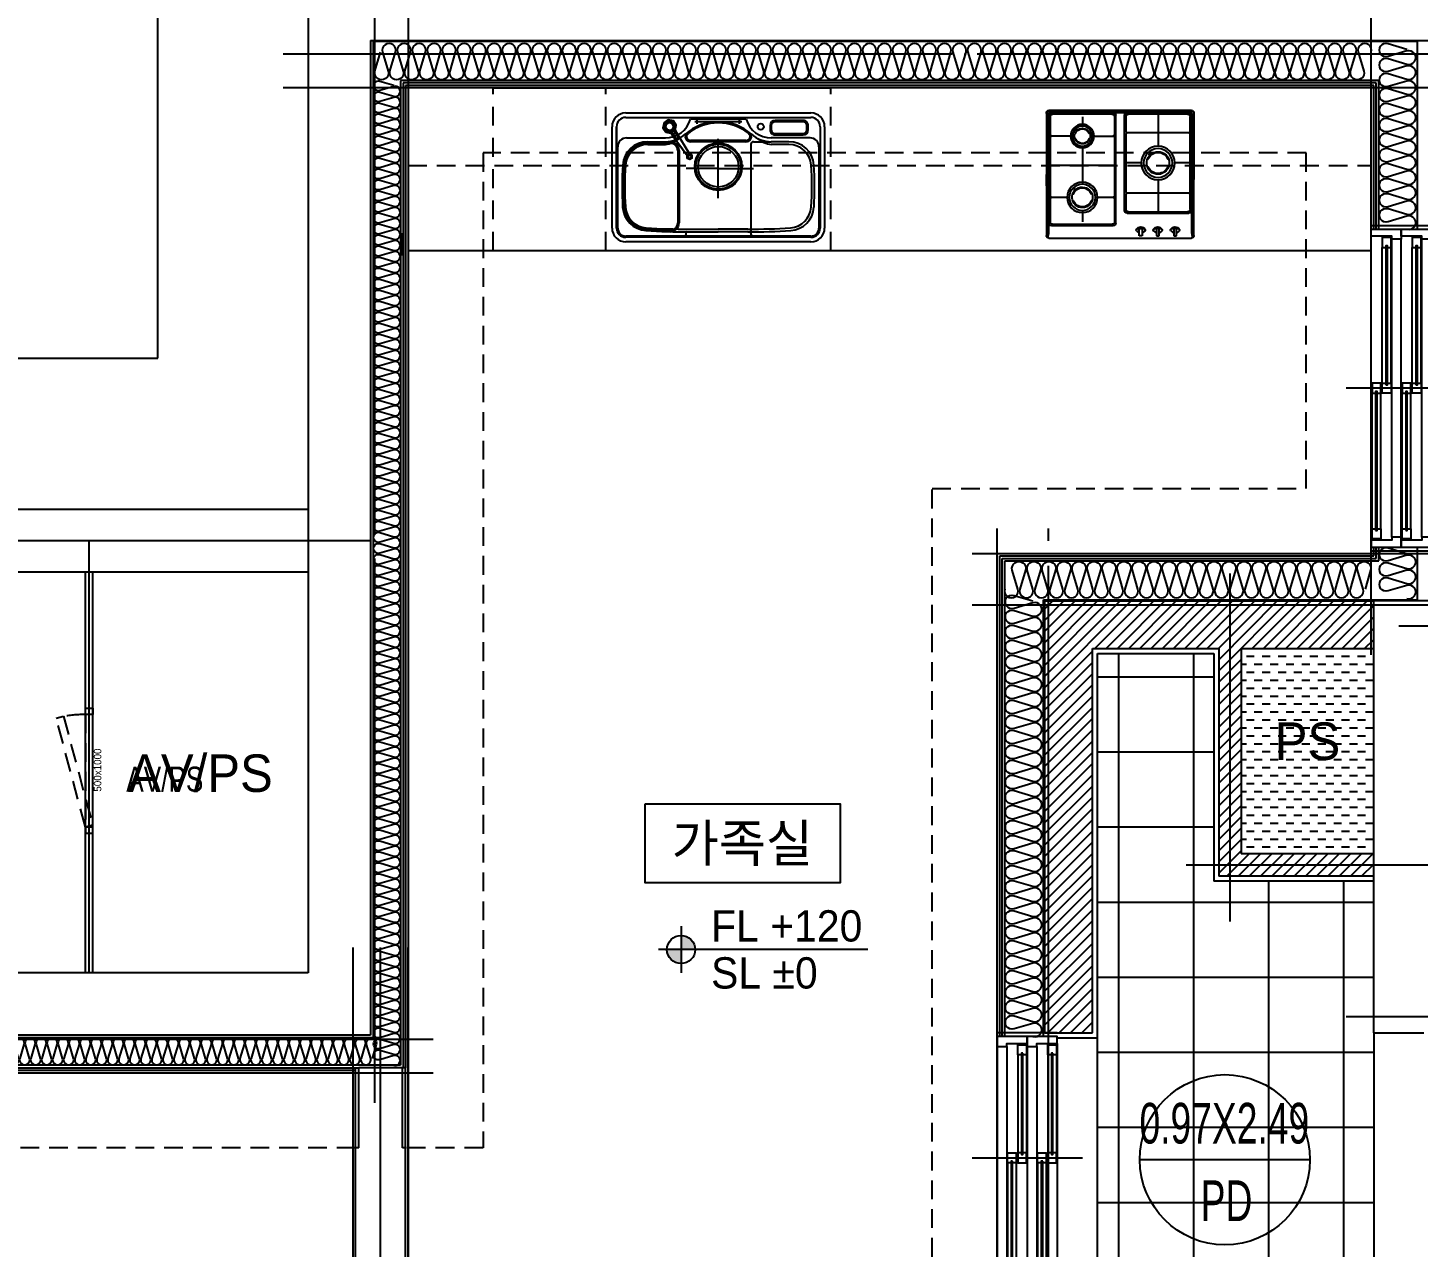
# Model space of a CAD drawing. Header units: millimetres. Extents: x -24416 to 92204, y -190080 to 23760.
# Drawn here: x 24617 to 30174, y -174780 to -169908 of the extents above; entities that cross this region are included whole.
import ezdxf
from ezdxf.enums import TextEntityAlignment as Align

# ---------------------------------------------------------------- set-up
doc = ezdxf.new("R2010")
doc.units = ezdxf.units.MM
doc.header["$LTSCALE"] = 50
for name, pattern in [('-HID', [2.5, 1.5, -1]), ('AUDIT_D_220706163347-0', [0]), ('CEN', [62, 60, -1, 0, -1]), ('HID', [2.3, 1.5, -0.8]), ('xr-101_102동-2F$0$HID', [2.3, 1.5, -0.8])]:
    doc.linetypes.add(name, pattern=pattern)
doc.layers.get('defpoints').update_dxf_attribs({"color": 139})
for name, color, linetype in [('A-SOL252', 252, 'Continuous'), ('A-STEEL', 4, 'Continuous'), ('A-레벨', 7, 'AUDIT_D_220706163347-0'), ('A-창호부호', 4, 'Continuous'), ('A_HAT', 8, 'Continuous'), ('AA-XXXX-TEXT#LEV', 3, 'Continuous'), ('CEN_CON', 1, 'CEN'), ('CEN_WALL', 12, 'CEN'), ('CONC', 2, 'Continuous'), ('dan1', 7, 'HID'), ('ELE3_CON', 7, 'Continuous'), ('ELE4', 4, 'Continuous'), ('F-FUR-설치', 6, 'Continuous'), ('FIN', 6, 'Continuous'), ('FUR', 4, 'Continuous'), ('FUR_가전', 8, 'HID'), ('INS', 8, 'Continuous'), ('INSUL', 8, 'Continuous'), ('ROM', 7, 'AUDIT_D_220706163347-0'), ('STAIR', 4, 'Continuous'), ('WAL', 3, 'Continuous'), ('WAL_DRY', 7, 'Continuous'), ('WIN', 4, 'Continuous'), ('xr-101_102동-2F$0$AA-DWXM-DOOR(PS점검구)', 4, 'xr-101_102동-2F$0$HID'), ('바닥타일', 8, 'Continuous'), ('실명', 3, 'AUDIT_D_220706163347-0'), ('실명박스', 7, 'AUDIT_D_220706163347-0')]:
    doc.layers.add(name, color=color, linetype=linetype)
for name, color, linetype, plot in [('Def-PrintX', 147, 'Continuous', False), ('Defpoint', 135, 'Continuous', False), ('MC', 135, 'Continuous', False), ('xr-101_102동-2F$0$DEFPOINT', 231, 'Continuous', False)]:
    doc.layers.add(name, color=color, linetype=linetype, plot=plot)
doc.styles.add('HAUD01', font='Dotum.ttf')
doc.styles.add('HAUD02', font='Dotum.ttf', dxfattribs={"width": 0.8})
doc.styles.add('xr-101_102동-2F$0$HAUD01', font='Dotum.ttf')

# ---------------------------------------------------------------- blocks, each defined once
blk = doc.blocks.new('A$C38A1636F')
at = {"layer": 'xr-101_102동-2F$0$AA-DWXM-DOOR(PS점검구)'}
for p, q in [((225, 0), (-225, 0)), ((-225, -30), (225, -30))]:
    blk.add_line(p, q, dxfattribs=at)
for points in [[(-250, 0), (-225, 0), (-225, -30), (-250, -30)], [(250, 0), (225, 0), (225, -30), (250, -30)], [(-209.7, -146.5), (-217.4, -117.5), (217.2, -1), (225, -30)]]:
    blk.add_lwpolyline(points, close=True, dxfattribs=at)
blk.add_arc((385.2, -21.3), 610.2, 180.8182, 189.0705, dxfattribs=at)
at = {"layer": 'xr-101_102동-2F$0$DEFPOINT', "style": 'xr-101_102동-2F$0$HAUD01'}
blk.add_text('500x1000', height=30, rotation=180, dxfattribs=at).set_placement((-2.5, 18.6), align=Align.MIDDLE_CENTER)
blk = doc.blocks.new('CO-101-23F', base_point=(132164.9, -37223.7))
at = {"layer": 'A-STEEL'}
for p, q in [((143774.9, -37223.7), (143774.9, -35623.7)), ((143804.9, -37223.7), (143804.9, -35623.7))]:
    blk.add_line(p, q, dxfattribs=at)
at = {"layer": 'CEN_CON'}
for p, q in [((144914.9, -35498.7), (138124.9, -35498.7)), ((143789.9, -37223.7), (143789.9, -35498.7))]:
    blk.add_line(p, q, dxfattribs=at)
at = {"layer": 'CONC', "color": 2}
for p, q in [((144664.9, -35373.7), (140844.9, -35373.7)), ((144664.9, -35623.7), (140844.9, -35623.7))]:
    blk.add_line(p, q, dxfattribs=at)
at = {"layer": 'STAIR'}
for p, q in [((144064.9, -34768.7), (144064.9, -33378.7)), ((142844.9, -34768.7), (144064.9, -34768.7))]:
    blk.add_line(p, q, dxfattribs=at)
at = {"layer": 'AA-XXXX-TEXT#LEV', "rotation": 270}
blk.add_blockref('A$C38A1636F', (143804.9, -36416.8), dxfattribs=at)
at = {"layer": 'Def-PrintX', "style": 'HAUD02', "width": 0.8}
blk.add_text('AV/PS', height=100, rotation=0, dxfattribs=at).set_placement((143938.2, -36500.5))
blk = doc.blocks.new('A$C4D377245')
at = {"layer": 'A-창호부호'}
blk.add_line((675.4, 345), (14.6, 345), dxfattribs=at)
blk.add_circle((345, 345), 330.4, dxfattribs=at)
blk = doc.blocks.new('insul1')
blk.add_lwpolyline([(0, 0.25, 1.344031), (0.35, 0.25), (0.2, 0.75, -1.344031), (0.55, 0.75), (0.4, 0.25)], format="xyb")
blk = doc.blocks.new('WIN_이중창_1000')
at = {"layer": 'Defpoint'}
for p, q in [((-15, 240), (-15, 0)), ((985, 240), (985, 0))]:
    blk.add_line(p, q, dxfattribs=at)
at = {"layer": 'WIN'}
blk.add_line((485, -100), (485, 340), dxfattribs=at)
at = {"layer": 'WIN', "color": 8}
for p, q in [((942, 240), (28, 240)), ((897, 237), (505, 237)), ((465, 196), (73, 196)), ((897, 202), (505, 202)), ((930, 158), (40, 158)), ((930, 120), (40, 120)), ((465, 161), (73, 161)), ((897, 117), (505, 117)), ((465, 76), (73, 76)), ((897, 82), (505, 82)), ((930, 38), (40, 38)), ((930, 0), (40, 0)), ((465, 41), (73, 41))]:
    blk.add_line(p, q, dxfattribs=at)
at = {"layer": 'WIN'}
for points in [[(40, 158), (28, 158), (28, 240), (0, 240), (0, 120), (40, 120), (40, 158)], [(505, 216.5), (505, 202), (465, 202), (465, 237), (505, 237), (505, 222.5)], [(904, 222.5), (904, 216.5), (498, 216.5), (498, 222.5), (904, 222.5)], [(897, 216.5), (897, 202), (937, 202), (937, 237), (897, 237), (897, 222.5)], [(930, 158), (942, 158), (942, 240), (970, 240), (970, 120), (930, 120), (930, 158)], [(73, 175.5), (73, 161), (33, 161), (33, 196), (73, 196), (73, 181.5)], [(472, 181.5), (472, 175.5), (66, 175.5), (66, 181.5), (472, 181.5)], [(465, 175.5), (465, 161), (505, 161), (505, 196), (465, 196), (465, 181.5)], [(40, 38), (28, 38), (28, 120), (0, 120), (0, 0), (40, 0), (40, 38)], [(505, 96.5), (505, 82), (465, 82), (465, 117), (505, 117), (505, 102.5)], [(897, 96.5), (897, 82), (937, 82), (937, 117), (897, 117), (897, 102.5)], [(930, 38), (942, 38), (942, 120), (970, 120), (970, 0), (930, 0), (930, 38)], [(73, 55.5), (73, 41), (33, 41), (33, 76), (73, 76), (73, 61.5)], [(472, 61.5), (472, 55.5), (66, 55.5), (66, 61.5), (472, 61.5)], [(465, 55.5), (465, 41), (505, 41), (505, 76), (465, 76), (465, 61.5)], [(904, 102.5), (904, 96.5), (498, 96.5), (498, 102.5), (904, 102.5)]]:
    blk.add_lwpolyline(points, dxfattribs=at)
blk = doc.blocks.new('A$Cd15f0f88')
at = {"layer": 'Defpoint'}
for p, q in [((100, 1300), (340, 1300)), ((100, 0), (340, 0))]:
    blk.add_line(p, q, dxfattribs=at)
at = {"layer": 'WIN', "color": 8}
for p, q in [((100, 43), (100, 1257)), ((182, 55), (182, 1245)), ((220, 55), (220, 1245)), ((302, 55), (302, 1245)), ((340, 55), (340, 1245)), ((144, 670), (144, 1212)), ((179, 670), (179, 1212)), ((264, 670), (264, 1212)), ((299, 670), (299, 1212)), ((103, 88), (103, 630)), ((138, 88), (138, 630)), ((223, 88), (223, 630)), ((258, 88), (258, 630))]:
    blk.add_line(p, q, dxfattribs=at)
at = {"layer": 'WIN'}
blk.add_line((440, 650), (0, 650), dxfattribs=at)
for points in [[(182, 1245), (182, 1257), (100, 1257), (100, 1285), (220, 1285), (220, 1245), (182, 1245)], [(302, 1245), (302, 1257), (220, 1257), (220, 1285), (340, 1285), (340, 1245), (302, 1245)], [(164.5, 1212), (179, 1212), (179, 1252), (144, 1252), (144, 1212), (158.5, 1212)], [(284.5, 1212), (299, 1212), (299, 1252), (264, 1252), (264, 1212), (278.5, 1212)], [(158.5, 663), (164.5, 663), (164.5, 1219), (158.5, 1219), (158.5, 663)], [(278.5, 663), (284.5, 663), (284.5, 1219), (278.5, 1219), (278.5, 663)], [(123.5, 630), (138, 630), (138, 670), (103, 670), (103, 630), (117.5, 630)], [(164.5, 670), (179, 670), (179, 630), (144, 630), (144, 670), (158.5, 670)], [(243.5, 630), (258, 630), (258, 670), (223, 670), (223, 630), (237.5, 630)], [(284.5, 670), (299, 670), (299, 630), (264, 630), (264, 670), (278.5, 670)], [(117.5, 81), (123.5, 81), (123.5, 637), (117.5, 637), (117.5, 81)], [(237.5, 81), (243.5, 81), (243.5, 637), (237.5, 637), (237.5, 81)], [(123.5, 88), (138, 88), (138, 48), (103, 48), (103, 88), (117.5, 88)], [(243.5, 88), (258, 88), (258, 48), (223, 48), (223, 88), (237.5, 88)], [(182, 55), (182, 43), (100, 43), (100, 15), (220, 15), (220, 55), (182, 55)], [(302, 55), (302, 43), (220, 43), (220, 15), (340, 15), (340, 55), (302, 55)]]:
    blk.add_lwpolyline(points, dxfattribs=at)
blk = doc.blocks.new('DongSinsul_1')
at = {"layer": 'INSUL'}
blk.add_lwpolyline([(0, 0.25, 1.34403), (0.35, 0.25), (0.2, 0.75, -1.34403), (0.55, 0.75), (0.4, 0.25)], format="xyb", dxfattribs=at)
blk = doc.blocks.new('K-sink')
at = {"layer": 'FUR'}
for p, q in [((-370, -105), (370, -105)), ((-425, -565), (-425, -160)), ((-407, -160), (-407, -565)), ((-407, -565), (-407, -160)), ((-370, -123), (370, -123)), ((-208.1, -150.2), (-210.6, -162.4)), ((-208.1, -150.2), (-210.6, -162.4)), ((-210.6, -162.4), (-203.8, -172.8)), ((-210.6, -162.4), (-203.8, -172.8)), ((-197.8, -143.4), (-208.1, -150.2)), ((-197.8, -143.4), (-208.1, -150.2)), ((-185.6, -145.9), (-197.8, -143.4)), ((-185.6, -145.9), (-197.8, -143.4)), ((-178.7, -156.2), (-185.6, -145.9)), ((-178.7, -156.2), (-185.6, -145.9)), ((-181.2, -168.4), (-178.7, -156.2)), ((-181.2, -168.4), (-178.7, -156.2)), ((-108.2, -128), (108.2, -128)), ((206.6, -155.1), (206.6, -172.4)), ((339.1, -135.1), (226.6, -135.1)), ((359.1, -172.4), (359.1, -155.1)), ((407, -160), (407, -565)), ((425, -160), (425, -565)), ((-367, -205), (-211.7, -205)), ((-282.3, -220), (-192, -220)), ((-282.3, -220), (-211.7, -220)), ((-203.8, -172.8), (-191.6, -175.3)), ((-203.8, -172.8), (-191.6, -175.3)), ((-191.6, -175.3), (-181.2, -168.4)), ((-191.6, -175.3), (-181.2, -168.4)), ((140, -220), (211.7, -220)), ((367, -205), (211.7, -205)), ((282.3, -220), (211.7, -220)), ((226.6, -192.4), (339.1, -192.4)), ((-402, -565), (-402, -240)), ((-157, -255), (-157, -544.5)), ((130, -230), (130, -602)), ((402, -240), (402, -565)), ((135.3, -597), (-370, -597)), ((370, -602), (-370, -602)), ((-129.7, -584.6), (-130.3, -592.4)), ((-118, -580), (0, -580)), ((118, -580), (0, -580)), ((129.7, -584.6), (130.3, -592.4)), ((370, -597), (135.3, -597)), ((370, -620), (-370, -620))]:
    blk.add_line(p, q, dxfattribs=at)
at = {"layer": 'FUR', "ltscale": 0.6}
for p, q in [((-217.1, -144.2), (-221.2, -164.5)), ((-221.2, -164.5), (-209.8, -181.7)), ((-199.9, -132.8), (-217.1, -144.2)), ((-179.6, -136.9), (-199.9, -132.8)), ((-168.1, -154.1), (-179.6, -136.9)), ((-172.2, -174.4), (-168.1, -154.1)), ((-209.8, -181.7), (-189.5, -185.9)), ((-191.6, -175.3), (-169.5, -208.6)), ((-189.5, -185.9), (-172.2, -174.4))]:
    blk.add_line(p, q, dxfattribs=at)
at = {"layer": 'FUR', "color": 199}
for p, q in [((-76.6, -140), (-93.4, -140)), ((87.5, -140), (-87.5, -140)), ((-85, -148.4), (-85, -131.6)), ((93.4, -140), (76.6, -140)), ((85, -148.4), (85, -131.6)), ((0, -445), (0, -208.5)), ((-282.3, -231), (-211.7, -231)), ((0, -326.8), (-129.1, -326.8)), ((0, -326.8), (140.9, -326.8))]:
    blk.add_line(p, q, dxfattribs=at)
at = {"layer": 'FUR', "color": 199, "ltscale": 0.5}
for p, q in [((211.6, -155.1), (211.6, -172.4)), ((339.1, -140.1), (226.6, -140.1)), ((354.1, -172.4), (354.1, -155.1)), ((-122.6, -189.3), (-120.6, -186.7)), ((110.6, -215), (-110.6, -215)), ((122.6, -189.3), (120.3, -186.5)), ((226.6, -187.4), (339.1, -187.4)), ((-282.3, -226), (-192, -226)), ((-162, -256), (-162, -543.5)), ((282.3, -231), (211.7, -231)), ((-118, -569), (0, -569)), ((118, -569), (0, -569))]:
    blk.add_line(p, q, dxfattribs=at)
at = {"layer": 'FUR', "ltscale": 0.5}
blk.add_line((110.6, -220), (-110.6, -220), dxfattribs=at)
at = {"layer": 'FUR', "color": 199}
for centre, radius in [((-195.2, -158.9), 21.9), ((-85, -140), 2.5), ((85, -140), 2.5), ((0, -320), 90), ((0, -320), 81)]:
    blk.add_circle(centre, radius, dxfattribs=at)
at = {"layer": 'FUR'}
for centre, radius in [((169.6, -160), 12.2), ((0, -320), 94.5)]:
    blk.add_circle(centre, radius, dxfattribs=at)
for centre, radius, start, end in [((-370, -160), 55, 90, 180), ((370, -160), 55, 0, 90), ((-370, -160), 37, 90, 180), ((-211.7, -100), 105, 270, 343.3193), ((0, -340), 200, 90, 131.4096), ((-108.2, -131), 3, 90, 163.3193), ((0, -340), 200, 48.5904, 90), ((108.2, -131), 3, 16.6807, 90), ((211.7, -100), 105, 196.6807, 270), ((226.6, -155.1), 20, 90, 180), ((339.1, -155.1), 20, 360, 90), ((370, -160), 37, 0, 90), ((-367, -240), 35, 90, 180), ((-282.3, -320), 100, 90, 176.1774), ((-211.7, -100), 120, 270, 311.4096), ((-192, -255), 35, 0, 90), ((140, -230), 10, 90.025, 180), ((211.7, -100), 120, 228.5904, 270), ((226.6, -172.4), 20, 180, 270), ((282.3, -320), 100, 3.8226, 90), ((339.1, -172.4), 20, 270, 0), ((367, -240), 35, 0, 90), ((914.2, -400), 1299.2, 176.1751, 183.5988), ((-915, -400), 1300, 356.4036, 3.8226), ((-282.6, -475.3), 100, 183.5964, 266.1102), ((282.6, -475.3), 100, 273.8898, 356.4036), ((-192, -544.5), 35, 268.6272, 0), ((-370, -565), 55, 180, 270), ((-370, -565), 37, 180, 270), ((-370, -565), 32, 180, 270), ((-140.2, 1619.9), 2200, 266.1102, 270.5776), ((-135.3, -592), 5, 270, 355), ((-124.7, -585.1), 5, 90.4028, 175), ((140.2, 1619.9), 2200, 269.4224, 273.8898), ((140.2, 1619.9), 2200, 269.4224, 269.5972), ((124.7, -585.1), 5, 5, 89.5972), ((138.7, -588.4), 8.66, 181.0559, 263.1777), ((135.3, -592), 5, 185, 270), ((370, -565), 32, 270, 0), ((370, -565), 37, 270, 0), ((370, -565), 55, 270, 0)]:
    blk.add_arc(centre, radius, start, end, dxfattribs=at)
at = {"layer": 'FUR', "color": 199, "ltscale": 0.5}
for centre, radius, start, end in [((0, -340), 195, 90, 128.1858), ((0, -340), 195, 51.926, 90), ((226.6, -155.1), 15, 90, 180), ((339.1, -155.1), 15, 0, 90), ((-112.1, -200.1), 15, 134.2485, 274.3944), ((112.1, -200.1), 15, 265.6056, 45.7515), ((222.9, -131.6), 100, 228.7744, 263.5192), ((226.6, -172.4), 15, 180, 270), ((339.1, -172.4), 15, 270, 0), ((-282.3, -320), 94, 90, 176.1774), ((-192, -256), 30, 0, 90), ((282.3, -320), 89, 3.8226, 90), ((915, -400), 1294, 176.1774, 183.5964), ((-915, -400), 1289, 356.4036, 3.8226), ((-282.6, -475.3), 94, 183.5964, 266.1102), ((282.6, -475.3), 89, 273.8898, 356.4036), ((-192, -543.5), 30, 268.6266, 0), ((-140.2, 1619.9), 2194, 266.1102, 268.6266), ((140.2, 1619.9), 2189, 269.4224, 273.8898)]:
    blk.add_arc(centre, radius, start, end, dxfattribs=at)
at = {"layer": 'FUR', "color": 199}
for centre, radius, start, end in [((-222.9, -131.6), 100, 276.4808, 311.2256), ((-282.3, -320), 89, 90, 176.1774), ((914.2, -400), 1288.2, 176.1751, 183.5988), ((-282.6, -475.3), 89, 183.5964, 266.1102), ((-140.2, 1619.9), 2189, 266.1102, 270.5776)]:
    blk.add_arc(centre, radius, start, end, dxfattribs=at)
at = {"layer": 'FUR', "ltscale": 0.5}
for centre, start, end in [((-112.1, -200.1), 134.2485, 274.3944), ((112.1, -200.1), 265.6056, 45.7515)]:
    blk.add_arc(centre, 20, start, end, dxfattribs=at)
at = {"layer": 'FUR', "ltscale": 0.6}
for points in [[(-221.2, -164.5), (-210.6, -162.4), (-208.1, -150.2), (-217.1, -144.2)], [(-209.8, -181.7), (-203.8, -172.8), (-210.6, -162.4), (-221.2, -164.5)], [(-217.1, -144.2), (-199.9, -132.8), (-197.8, -143.4), (-208.1, -150.2)], [(-199.9, -132.8), (-197.8, -143.4), (-185.6, -145.9), (-179.6, -136.9)], [(-179.6, -136.9), (-185.6, -145.9), (-178.7, -156.2), (-168.1, -154.1)], [(-172.2, -174.4), (-168.1, -154.1), (-178.7, -156.2), (-181.2, -168.4)], [(-209.8, -181.7), (-189.5, -185.9), (-191.6, -175.3), (-203.8, -172.8)], [(-184, -194.2), (-189.5, -185.9), (-191.6, -175.3), (-184, -194.2)], [(-191.6, -175.3), (-169.5, -208.6), (-191.6, -175.3)], [(-124.5, -274.7), (-124.5, -274.7), (-184, -194.2)], [(-172.2, -174.4), (-166.7, -182.8), (-166.7, -182.8), (-181.2, -168.4)], [(-159.1, -201.7), (-181.2, -168.4), (-181.2, -168.4), (-159.1, -201.7)], [(-115.8, -269), (-115.3, -268.8), (-124.9, -275.1), (-124.5, -274.7)], [(-115.1, -273.3), (-115.8, -269), (-124.5, -274.7), (-120.8, -277.1)], [(-105.1, -273.9), (-108.9, -276.4), (-108.5, -283.3), (-104.4, -285.4)], [(-124.2, -286.5), (-120.4, -284), (-114.2, -287.1), (-113.9, -291.7)], [(-104.4, -285.4), (-113.9, -291.7), (-114.2, -287.1), (-108.5, -283.3)]]:
    blk.add_3dface(points, dxfattribs=at)
at = {"layer": 'FUR', "ltscale": 0.6, "invisible_edges": 8}
for points in [[(-191.6, -175.3), (-203.8, -172.8), (-210.6, -162.4), (-208.1, -150.2)], [(-197.8, -143.4), (-185.6, -145.9), (-178.7, -156.2), (-181.2, -168.4)], [(-124.9, -275.1), (-124.5, -274.7), (-124.5, -274.7), (-120.8, -277.1)], [(-120.8, -277.1), (-120.4, -284), (-124.2, -286.5), (-124.9, -275.1)], [(-120.4, -284), (-120.8, -277.1), (-115.1, -273.3), (-108.9, -276.4)], [(-108.9, -276.4), (-108.5, -283.3), (-114.2, -287.1), (-120.4, -284)], [(-108.9, -276.4), (-105.1, -273.9), (-115.3, -268.8), (-115.8, -269)], [(-115.8, -269), (-115.8, -269), (-115.1, -273.3), (-108.9, -276.4)]]:
    blk.add_3dface(points, dxfattribs=at)
at = {"layer": 'FUR', "invisible_edges": 10}
blk.add_3dface([(-208.1, -150.2), (-197.8, -143.4), (-181.2, -168.4), (-191.6, -175.3)], dxfattribs=at)
at = {"layer": 'FUR'}
for points in [[(-189.5, -185.9), (-191.6, -175.3), (-181.2, -168.4), (-172.2, -174.4)], [(-166.7, -182.8), (-181.2, -168.4), (-191.6, -175.3), (-184, -194.2)], [(-181.2, -168.4), (-191.6, -175.3), (-169.5, -208.6), (-159.1, -201.7)], [(-169.5, -208.6), (-159.1, -201.7), (-181.2, -168.4), (-191.6, -175.3)], [(-172.2, -174.4), (-166.7, -182.8), (-184, -194.2), (-189.5, -185.9)], [(-184, -194.2), (-166.7, -182.8), (-115.8, -269), (-124.5, -274.7)], [(-115.8, -269), (-166.7, -182.8), (-184, -194.2), (-124.5, -274.7)], [(-115.8, -269), (-115.8, -269), (-166.7, -182.8)]]:
    blk.add_3dface(points, dxfattribs=at)
blk = doc.blocks.new('싱크')
at = {"layer": 'defpoints'}
for p, q in [((-18.3, 0), (-18.3, 1350)), ((631.7, 0), (631.7, 1350))]:
    blk.add_line(p, q, dxfattribs=at)
at = {"layer": 'defpoints', "linetype": '-HID'}
for p, q in [((631.7, 1350), (-18.3, 1350)), ((631.7, 450), (-18.3, 450)), ((631.7, 0), (-18.3, 0))]:
    blk.add_line(p, q, dxfattribs=at)
at = {"layer": 'FUR_가전', "rotation": 90}
blk.add_blockref('K-sink', (-23.3, 900), dxfattribs=at)
blk = doc.blocks.new('쿡탑')
at = {"layer": 'FUR'}
for p, q in [((460711, 189095.4), (460711, 189585.4)), ((460712, 189582.4), (460712, 189318.9)), ((460719, 189103.9), (460719, 189577.4)), ((460721, 189595.4), (461291, 189595.4)), ((460721, 189195.4), (460721, 189575.4)), ((460722, 189592.4), (461290, 189592.4)), ((460729, 189587.4), (461283, 189587.4)), ((460731, 189585.4), (461281, 189585.4)), ((460736, 189580.4), (460973.5, 189580.4)), ((460854.8, 189580.4), (460854.8, 189452.6)), ((460988.5, 189195.4), (460988.5, 189575.4)), ((461023.5, 189145.4), (461023.5, 189575.4)), ((461038.5, 189580.4), (461276, 189580.4)), ((461291, 189575.4), (461291, 189145.4)), ((461293, 189577.4), (461293, 189103.9)), ((461300, 189582.4), (461300, 189338.9)), ((461301, 189585.4), (461301, 189095.4)), ((460726, 189267.1), (460726, 189570.4)), ((460983.5, 189570.4), (460983.5, 189508.6)), ((461028.5, 189570.4), (461028.5, 189495.4)), ((461157.3, 189570.4), (461157.3, 189532.9)), ((461286, 189570.4), (461286, 189150.4)), ((460728, 189508.6), (460726, 189508.6)), ((460728, 189503.6), (460726, 189503.6)), ((460730.3, 189506.1), (460979.2, 189506.1)), ((460981.6, 189508.6), (460983.5, 189508.6)), ((460981.6, 189503.6), (460983.5, 189503.6)), ((460983.5, 189503.6), (460983.5, 189267.1)), ((461030.5, 189495.4), (461028.5, 189495.4)), ((461028.5, 189490.4), (461028.5, 189250.4)), ((461030.5, 189490.4), (461028.5, 189490.4)), ((461117.2, 189492.9), (461032.9, 189492.9)), ((461197.3, 189492.9), (461281.7, 189492.9)), ((461284.1, 189495.4), (461286, 189495.4)), ((461284.1, 189490.4), (461286, 189490.4)), ((461157.3, 189452.8), (461157.3, 189300.1)), ((460726, 189385.4), (460787.6, 189385.4)), ((460922, 189385.4), (460983.5, 189385.4)), ((461286, 189376.5), (461028.5, 189376.5)), ((460714, 189156.9), (460712, 189318.9)), ((460854.8, 189318.1), (460854.8, 189190.4)), ((461298, 189156.9), (461300, 189338.9)), ((460728, 189267.1), (460726, 189267.1)), ((460726, 189200.4), (460726, 189262.1)), ((460728, 189262.1), (460726, 189262.1)), ((460730.3, 189264.6), (460979.2, 189264.6)), ((460981.6, 189267.1), (460983.5, 189267.1)), ((460981.6, 189262.1), (460983.5, 189262.1)), ((460983.5, 189262.1), (460983.5, 189200.4)), ((461030.5, 189250.4), (461028.5, 189250.4)), ((461028.5, 189245.4), (461028.5, 189150.4)), ((461030.5, 189245.4), (461028.5, 189245.4)), ((461032.8, 189247.9), (461105, 189247.9)), ((461209.6, 189247.9), (461281.7, 189247.9)), ((461284.1, 189250.4), (461286, 189250.4)), ((461284.1, 189245.4), (461286, 189245.4)), ((460978.5, 189185.4), (460731, 189185.4)), ((460973.5, 189190.4), (460736, 189190.4)), ((461157.3, 189195.6), (461157.3, 189150.4)), ((460714, 189156.9), (460714, 189095.4)), ((461281, 189135.4), (461033.5, 189135.4)), ((461276, 189140.4), (461038.5, 189140.4)), ((461298, 189156.9), (461298, 189095.4)), ((461291, 189085.4), (460721, 189085.4)), ((460770.5, 189113.9), (460780.7, 189104.7)), ((460770.5, 189113.9), (460780.7, 189104.7)), ((460780.9, 189123.2), (460792.2, 189123.2)), ((460780.9, 189094.2), (460780.9, 189123.2)), ((460780.9, 189123.2), (460792.2, 189123.2)), ((460780.9, 189094.2), (460780.9, 189123.2)), ((460792.2, 189094.2), (460780.9, 189094.2)), ((460792.2, 189094.2), (460780.9, 189094.2)), ((460792.2, 189123.2), (460792.2, 189094.2)), ((460792.2, 189123.2), (460792.2, 189094.2)), ((460803.4, 189113.7), (460792.2, 189104.5)), ((460803.4, 189113.7), (460792.2, 189104.5)), ((460839.4, 189113.9), (460849.6, 189104.7)), ((460839.4, 189113.9), (460849.6, 189104.7)), ((460839.4, 189113.9), (460849.6, 189104.7)), ((460839.4, 189113.9), (460849.6, 189104.7)), ((460839.4, 189113.9), (460849.6, 189104.7)), ((460839.4, 189113.9), (460849.6, 189104.7)), ((460839.4, 189113.9), (460849.6, 189104.7)), ((460839.4, 189113.9), (460849.6, 189104.7)), ((460849.9, 189123.1), (460861.2, 189123.1)), ((460849.9, 189094.2), (460849.9, 189123.1)), ((460849.9, 189123.1), (460861.2, 189123.1)), ((460849.9, 189094.2), (460849.9, 189123.1)), ((460849.9, 189123.1), (460861.2, 189123.1)), ((460849.9, 189094.2), (460849.9, 189123.1)), ((460849.9, 189123.1), (460861.2, 189123.1)), ((460849.9, 189094.2), (460849.9, 189123.1)), ((460849.9, 189123.1), (460861.2, 189123.1)), ((460849.9, 189094.2), (460849.9, 189123.1)), ((460849.9, 189123.1), (460861.2, 189123.1)), ((460849.9, 189094.2), (460849.9, 189123.1)), ((460849.9, 189123.1), (460861.2, 189123.1)), ((460849.9, 189094.2), (460849.9, 189123.1)), ((460849.9, 189123.1), (460861.2, 189123.1)), ((460849.9, 189094.2), (460849.9, 189123.1)), ((460861.2, 189094.2), (460849.9, 189094.2)), ((460861.2, 189094.2), (460849.9, 189094.2)), ((460861.2, 189094.2), (460849.9, 189094.2)), ((460861.2, 189094.2), (460849.9, 189094.2)), ((460861.2, 189094.2), (460849.9, 189094.2)), ((460861.2, 189094.2), (460849.9, 189094.2)), ((460861.2, 189094.2), (460849.9, 189094.2)), ((460861.2, 189094.2), (460849.9, 189094.2)), ((460872.3, 189113.7), (460861.1, 189104.5)), ((460872.3, 189113.7), (460861.1, 189104.5)), ((460872.3, 189113.7), (460861.1, 189104.5)), ((460872.3, 189113.7), (460861.1, 189104.5)), ((460872.3, 189113.7), (460861.1, 189104.5)), ((460872.3, 189113.7), (460861.1, 189104.5)), ((460872.3, 189113.7), (460861.1, 189104.5)), ((460872.3, 189113.7), (460861.1, 189104.5)), ((460861.2, 189123.1), (460861.2, 189094.2)), ((460861.2, 189123.1), (460861.2, 189094.2)), ((460861.2, 189123.1), (460861.2, 189094.2)), ((460861.2, 189123.1), (460861.2, 189094.2)), ((460861.2, 189123.1), (460861.2, 189094.2)), ((460861.2, 189123.1), (460861.2, 189094.2)), ((460861.2, 189123.1), (460861.2, 189094.2)), ((460861.2, 189123.1), (460861.2, 189094.2)), ((460907.3, 189113.7), (460918.4, 189104.5)), ((460907.3, 189113.7), (460918.4, 189104.5)), ((460907.3, 189113.7), (460918.4, 189104.5)), ((460907.3, 189113.7), (460918.4, 189104.5)), ((460907.3, 189113.7), (460918.4, 189104.5)), ((460907.3, 189113.7), (460918.4, 189104.5)), ((460907.3, 189113.7), (460918.4, 189104.5)), ((460907.3, 189113.7), (460918.4, 189104.5)), ((460929.7, 189123.1), (460918.4, 189123.1)), ((460918.4, 189123.1), (460918.4, 189094.2)), ((460929.7, 189123.1), (460918.4, 189123.1)), ((460918.4, 189123.1), (460918.4, 189094.2)), ((460929.7, 189123.1), (460918.4, 189123.1)), ((460918.4, 189123.1), (460918.4, 189094.2)), ((460929.7, 189123.1), (460918.4, 189123.1)), ((460918.4, 189123.1), (460918.4, 189094.2)), ((460929.7, 189123.1), (460918.4, 189123.1)), ((460918.4, 189123.1), (460918.4, 189094.2)), ((460929.7, 189123.1), (460918.4, 189123.1)), ((460918.4, 189123.1), (460918.4, 189094.2)), ((460929.7, 189123.1), (460918.4, 189123.1)), ((460918.4, 189123.1), (460918.4, 189094.2)), ((460929.7, 189123.1), (460918.4, 189123.1)), ((460918.4, 189123.1), (460918.4, 189094.2)), ((460918.4, 189094.2), (460929.7, 189094.2)), ((460918.4, 189094.2), (460929.7, 189094.2)), ((460918.4, 189094.2), (460929.7, 189094.2)), ((460918.4, 189094.2), (460929.7, 189094.2)), ((460918.4, 189094.2), (460929.7, 189094.2)), ((460918.4, 189094.2), (460929.7, 189094.2)), ((460918.4, 189094.2), (460929.7, 189094.2)), ((460918.4, 189094.2), (460929.7, 189094.2)), ((460929.7, 189094.2), (460929.7, 189123.1)), ((460929.7, 189094.2), (460929.7, 189123.1)), ((460929.7, 189094.2), (460929.7, 189123.1)), ((460929.7, 189094.2), (460929.7, 189123.1)), ((460929.7, 189094.2), (460929.7, 189123.1)), ((460929.7, 189094.2), (460929.7, 189123.1)), ((460929.7, 189094.2), (460929.7, 189123.1)), ((460929.7, 189094.2), (460929.7, 189123.1)), ((460940.2, 189113.9), (460930, 189104.7)), ((460940.2, 189113.9), (460930, 189104.7)), ((460940.2, 189113.9), (460930, 189104.7)), ((460940.2, 189113.9), (460930, 189104.7)), ((460940.2, 189113.9), (460930, 189104.7)), ((460940.2, 189113.9), (460930, 189104.7)), ((460940.2, 189113.9), (460930, 189104.7)), ((460940.2, 189113.9), (460930, 189104.7))]:
    blk.add_line(p, q, dxfattribs=at)
for centre, radius in [((461157.3, 189492.9), 46.7), ((461157.3, 189492.9), 40), ((460854.8, 189385.4), 67.2), ((460854.8, 189385.4), 57.7), ((461157.3, 189247.9), 60.9), ((461157.3, 189247.9), 52.3)]:
    blk.add_circle(centre, radius, dxfattribs=at)
for centre, radius, start, end in [((460721, 189585.4), 10, 90, 180), ((460722, 189582.4), 10, 90, 180), ((460729, 189577.4), 10, 90, 180), ((460731, 189575.4), 10, 90, 180), ((460736, 189570.4), 10, 90, 180), ((460973.5, 189570.4), 10, 0, 90), ((460978.5, 189575.4), 10, 0, 90), ((461033.5, 189575.4), 10, 90, 180), ((461038.5, 189570.4), 10, 90, 180), ((461276, 189570.4), 10, 0, 90), ((461281, 189575.4), 10, 0, 90), ((461283, 189577.4), 10, 0, 90), ((461290, 189582.4), 10, 0, 90), ((461291, 189585.4), 10, 0, 90), ((461157.3, 189492.9), 31.4, 46.3378, 40.7194), ((461157.3, 189492.9), 29.2, 21.5687, 157.2181), ((460727.8, 189506.1), 2.51, 274.2415, 85.7585), ((460981.7, 189506.1), 2.51, 94.2415, 265.7585), ((461030.3, 189492.9), 2.51, 274.2415, 85.7585), ((461156.1, 189435.2), 55.6, 120.4999, 120.9395), ((461157.9, 189550.4), 55.6, 237.2301, 237.6615), ((461128.7, 189481.7), 1.53, 21.2578, 120.4999), ((461129, 189504.7), 1.53, 237.6615, 337.2181), ((461157.3, 189492.9), 29.2, 201.2578, 336.4054), ((461185.4, 189480.6), 1.53, 57.1633, 156.4054), ((461185.8, 189504.1), 1.53, 201.5687, 301.1252), ((461156.1, 189435.2), 55.6, 56.7238, 57.1633), ((461157.9, 189550.4), 55.6, 301.1252, 301.5566), ((461284.2, 189492.9), 2.51, 94.2415, 265.7585), ((460854.8, 189385.4), 45.2, 46.3378, 40.7194), ((460854.8, 189385.4), 42, 21.5687, 157.2181), ((460853.1, 189302.3), 80, 120.4999, 120.9395), ((460855.7, 189468.2), 80, 237.2301, 237.6615), ((460813.6, 189369.3), 2.21, 21.2578, 120.4999), ((460814, 189402.5), 2.21, 237.6615, 337.2181), ((460854.8, 189385.4), 42, 201.2578, 336.4054), ((460895.3, 189367.7), 2.21, 57.1633, 156.4054), ((460895.9, 189401.6), 2.21, 201.5687, 301.1252), ((460853.1, 189302.3), 80, 56.7238, 57.1633), ((460855.7, 189468.2), 80, 301.1252, 301.5566), ((460727.8, 189264.6), 2.51, 274.2415, 85.7585), ((460981.7, 189264.6), 2.51, 94.2415, 265.7585), ((461030.3, 189247.9), 2.51, 274.2415, 85.7585), ((461157.3, 189247.9), 41, 46.3378, 40.7194), ((461158.1, 189323), 72.6, 237.2301, 237.6615), ((461120.3, 189263.4), 2, 237.6615, 337.2181), ((461157.3, 189247.9), 38.1, 21.5687, 157.2181), ((461194.5, 189262.6), 2, 201.5687, 301.1252), ((461158.1, 189323), 72.6, 301.1252, 301.5566), ((461284.2, 189247.9), 2.51, 94.2415, 265.7585), ((460731, 189195.4), 10, 180, 270), ((460736, 189200.4), 10, 180, 270), ((460973.5, 189200.4), 10, 270, 0), ((460978.5, 189195.4), 10, 270, 0), ((461155.7, 189172.5), 72.6, 120.4999, 120.9395), ((461119.9, 189233.3), 2, 21.2578, 120.4999), ((461157.3, 189247.9), 38.1, 201.2578, 336.4054), ((461194, 189231.8), 2, 57.1633, 156.4054), ((461155.7, 189172.5), 72.6, 56.7238, 57.1633), ((460787, 189109.6), 20.4, 31.2565, 148.5357), ((460787, 189109.6), 20.4, 31.2565, 148.5357), ((460855.9, 189109.5), 20.4, 31.2565, 148.5357), ((460855.9, 189109.5), 20.4, 31.2565, 148.5357), ((460855.9, 189109.5), 20.4, 31.2565, 148.5357), ((460855.9, 189109.5), 20.4, 31.2565, 148.5357), ((460855.9, 189109.5), 20.4, 31.2565, 148.5357), ((460855.9, 189109.5), 20.4, 31.2565, 148.5357), ((460855.9, 189109.5), 20.4, 31.2565, 148.5357), ((460855.9, 189109.5), 20.4, 31.2565, 148.5357), ((460923.6, 189109.5), 20.4, 31.4643, 148.7435), ((460923.6, 189109.5), 20.4, 31.4643, 148.7435), ((460923.6, 189109.5), 20.4, 31.4643, 148.7435), ((460923.6, 189109.5), 20.4, 31.4643, 148.7435), ((460923.6, 189109.5), 20.4, 31.4643, 148.7435), ((460923.6, 189109.5), 20.4, 31.4643, 148.7435), ((460923.6, 189109.5), 20.4, 31.4643, 148.7435), ((460923.6, 189109.5), 20.4, 31.4643, 148.7435), ((461033.5, 189145.4), 10, 180, 270), ((461038.5, 189150.4), 10, 180, 270), ((461276, 189150.4), 10, 270, 0), ((461281, 189145.4), 10, 270, 0), ((460721, 189095.4), 10, 180, 270), ((460708.5, 189096.9), 5.72, 302.473, 344.4523), ((460658.6, 189105.8), 60.4, 341.5721, 1.816), ((460773.8, 189117.6), 5, 148.5357, 228.0471), ((460773.8, 189117.6), 5, 148.5357, 228.0471), ((460776.4, 189115.1), 8.47, 57.3013, 148.1768), ((460776.4, 189115.1), 8.47, 57.3013, 148.1768), ((460796.9, 189113.5), 9.86, 34.7229, 117.6077), ((460796.9, 189113.5), 9.86, 34.7229, 117.6077), ((460800.2, 189117.6), 5, 309.4595, 31.2565), ((460800.2, 189117.6), 5, 309.4595, 31.2565), ((460842.8, 189117.6), 5, 148.5357, 228.0471), ((460842.8, 189117.6), 5, 148.5357, 228.0471), ((460842.8, 189117.6), 5, 148.5357, 228.0471), ((460842.8, 189117.6), 5, 148.5357, 228.0471), ((460842.8, 189117.6), 5, 148.5357, 228.0471), ((460842.8, 189117.6), 5, 148.5357, 228.0471), ((460842.8, 189117.6), 5, 148.5357, 228.0471), ((460842.8, 189117.6), 5, 148.5357, 228.0471), ((460845.3, 189115), 8.47, 57.3013, 148.1768), ((460845.3, 189115), 8.47, 57.3013, 148.1768), ((460845.3, 189115), 8.47, 57.3013, 148.1768), ((460845.3, 189115), 8.47, 57.3013, 148.1768), ((460845.3, 189115), 8.47, 57.3013, 148.1768), ((460845.3, 189115), 8.47, 57.3013, 148.1768), ((460845.3, 189115), 8.47, 57.3013, 148.1768), ((460845.3, 189115), 8.47, 57.3013, 148.1768), ((460865.8, 189113.4), 9.86, 34.7229, 117.6077), ((460865.8, 189113.4), 9.86, 34.7229, 117.6077), ((460865.8, 189113.4), 9.86, 34.7229, 117.6077), ((460865.8, 189113.4), 9.86, 34.7229, 117.6077), ((460865.8, 189113.4), 9.86, 34.7229, 117.6077), ((460865.8, 189113.4), 9.86, 34.7229, 117.6077), ((460865.8, 189113.4), 9.86, 34.7229, 117.6077), ((460865.8, 189113.4), 9.86, 34.7229, 117.6077), ((460869.1, 189117.5), 5, 309.4595, 31.2565), ((460869.1, 189117.5), 5, 309.4595, 31.2565), ((460869.1, 189117.5), 5, 309.4595, 31.2565), ((460869.1, 189117.5), 5, 309.4595, 31.2565), ((460869.1, 189117.5), 5, 309.4595, 31.2565), ((460869.1, 189117.5), 5, 309.4595, 31.2565), ((460869.1, 189117.5), 5, 309.4595, 31.2565), ((460869.1, 189117.5), 5, 309.4595, 31.2565), ((460910.5, 189117.5), 5, 148.7435, 230.5405), ((460910.5, 189117.5), 5, 148.7435, 230.5405), ((460910.5, 189117.5), 5, 148.7435, 230.5405), ((460910.5, 189117.5), 5, 148.7435, 230.5405), ((460910.5, 189117.5), 5, 148.7435, 230.5405), ((460910.5, 189117.5), 5, 148.7435, 230.5405), ((460910.5, 189117.5), 5, 148.7435, 230.5405), ((460910.5, 189117.5), 5, 148.7435, 230.5405), ((460913.8, 189113.4), 9.86, 62.3923, 145.2771), ((460913.8, 189113.4), 9.86, 62.3923, 145.2771), ((460913.8, 189113.4), 9.86, 62.3923, 145.2771), ((460913.8, 189113.4), 9.86, 62.3923, 145.2771), ((460913.8, 189113.4), 9.86, 62.3923, 145.2771), ((460913.8, 189113.4), 9.86, 62.3923, 145.2771), ((460913.8, 189113.4), 9.86, 62.3923, 145.2771), ((460913.8, 189113.4), 9.86, 62.3923, 145.2771), ((460934.2, 189115), 8.47, 31.8232, 122.6987), ((460934.2, 189115), 8.47, 31.8232, 122.6987), ((460934.2, 189115), 8.47, 31.8232, 122.6987), ((460934.2, 189115), 8.47, 31.8232, 122.6987), ((460934.2, 189115), 8.47, 31.8232, 122.6987), ((460934.2, 189115), 8.47, 31.8232, 122.6987), ((460934.2, 189115), 8.47, 31.8232, 122.6987), ((460934.2, 189115), 8.47, 31.8232, 122.6987), ((460936.8, 189117.6), 5, 311.9529, 31.4643), ((460936.8, 189117.6), 5, 311.9529, 31.4643), ((460936.8, 189117.6), 5, 311.9529, 31.4643), ((460936.8, 189117.6), 5, 311.9529, 31.4643), ((460936.8, 189117.6), 5, 311.9529, 31.4643), ((460936.8, 189117.6), 5, 311.9529, 31.4643), ((460936.8, 189117.6), 5, 311.9529, 31.4643), ((460936.8, 189117.6), 5, 311.9529, 31.4643), ((461291, 189095.4), 10, 270, 0), ((461353.4, 189105.8), 60.4, 178.184, 198.4279), ((461303.5, 189096.9), 5.72, 195.5477, 237.527)]:
    blk.add_arc(centre, radius, start, end, dxfattribs=at)
at = {"layer": 'FUR', "extrusion": (0, 0, -1)}
for centre, major_axis in [((461180.8, 189516), (0, -2.7)), ((460888.6, 189418.7), (0, -3.88)), ((461187.9, 189278.1), (0, -3.52))]:
    blk.add_ellipse(centre, major_axis=major_axis, ratio=0.678938, start_param=1.412183, end_param=6.112097, dxfattribs=at)
blk = doc.blocks.new('U-131B(기본)', base_point=(-85340.5, -187585.7))
at = {"layer": 'A-SOL252'}
h = blk.add_hatch(dxfattribs=at)
h.set_pattern_fill('DASH', color=256, scale=10, style=0)
h.set_pattern_definition([(2e-15, (-67762.844, -190484.643), (31.75, 31.75), [31.75, -31.75])])
h.paths.add_polyline_path([(-60025.5, -179015.7), (-60555.5, -179015.7), (-60555.5, -179835.7), (-60025.5, -179835.7)])
at = {"layer": 'A_HAT'}
h = blk.add_hatch(dxfattribs=at)
h.set_pattern_fill('ANSI31', color=256, scale=10, style=0)
h.set_pattern_definition([(45, (-272032.57, -137621.113), (-22.4506403, 22.4506403), [])])
h.paths.add_polyline_path([(-60025.5, -178825.7), (-61340.5, -178825.7), (-61340.5, -180550.7), (-61150.5, -180550.7), (-61150.5, -179015.7), (-60645.5, -179015.7), (-60645.5, -179925.7), (-60025.5, -179925.7), (-60025.5, -179835.7), (-60555.5, -179835.7), (-60555.5, -179015.7), (-60025.5, -179015.7)])
at = {"layer": '바닥타일'}
h = blk.add_hatch(dxfattribs=at)
h.set_pattern_fill('_USER', color=256, scale=300, double=1, pattern_type=0)
h.set_pattern_definition([(0, (-274922.57, -137101.1), (0, 300), []), (90, (-274922.57, -137101.1), (-300, 2e-14), [])])
h.paths.add_polyline_path([(-60025.5, -187385.7), (-60025.5, -181895.7), (-60025.5, -179945.7), (-60665.5, -179945.7), (-60665.5, -179035.7), (-61130.5, -179035.7), (-61130.5, -181530.7), (-61130.5, -182105.7), (-61130.5, -186280.7), (-70585.5, -186280.7), (-70585.5, -187385.7)])
at = {"layer": 'CEN_CON'}
for p, q in [((-64020.5, -175555.7), (-64020.5, -180831)), ((-55510.5, -176640.7), (-64385.5, -176640.7)), ((-55510.5, -178925.7), (-59925.5, -178925.7)), ((-63995.5, -182560.7), (-63995.5, -180210.7)), ((-68565.5, -180575.7), (-63785.5, -180575.7))]:
    blk.add_line(p, q, dxfattribs=at)
at = {"layer": 'CEN_WALL'}
for p, q in [((-61325.5, -187885.7), (-61325.5, -178535.7)), ((-60600.5, -178715.7), (-60600.5, -180105.7)), ((-61630.5, -178840.7), (-59535.5, -178840.7)), ((-59725.5, -179880.7), (-60775.5, -179880.7)), ((-60135.5, -180485.7), (-59145.5, -180485.7))]:
    blk.add_line(p, q, dxfattribs=at)
at = {"layer": 'CONC'}
for p, q in [((-64285.5, -175610.7), (-64285.5, -180310.7)), ((-64035.5, -176585.7), (-59445.5, -176585.7)), ((-64035.5, -176585.7), (-64035.5, -180560.7)), ((-60025.5, -180550.7), (-60025.5, -178825.7)), ((-58530.5, -178825.7), (-60025.5, -178825.7)), ((-64285.5, -180310.7), (-70710.5, -180310.7)), ((-64035.5, -180560.7), (-70598.5, -180560.7)), ((-60025.5, -180550.7), (-59825.5, -180550.7)), ((-64082.5, -181010.7), (-64082.5, -180690.7)), ((-63908.5, -180690.7), (-64082.5, -180690.7)), ((-63908.5, -181010.7), (-63908.5, -180690.7)), ((-64095.5, -182450.7), (-64095.5, -181010.7)), ((-64082.5, -181010.7), (-64095.5, -181010.7)), ((-63895.5, -181010.7), (-63908.5, -181010.7)), ((-63895.5, -182450.7), (-63895.5, -181010.7))]:
    blk.add_line(p, q, dxfattribs=at)
at = {"layer": 'dan1'}
for points in [[(-64545.5, -185620.7), (-61790.5, -185620.7), (-61790.5, -181445.7), (-61790.5, -181445.7), (-61790.5, -178375.7), (-60295.5, -178375.7), (-60295.5, -177035.7), (-63585.5, -177035.7), (-63585.5, -181010.7), (-63895.5, -181010.7)], [(-64095.5, -181010.7), (-70585.5, -181010.7)]]:
    blk.add_lwpolyline(points, dxfattribs=at)
at = {"layer": 'ELE3_CON'}
blk.add_line((-60025.5, -180550.7), (-60025.5, -181550.7), dxfattribs=at)
at = {"layer": 'ELE4'}
blk.add_line((-61130.5, -181530.7), (-61130.5, -180570.7), dxfattribs=at)
at = {"layer": 'FIN'}
for p, q in [((-61130.5, -179035.7), (-60665.5, -179035.7)), ((-61130.5, -180570.7), (-61130.5, -179035.7)), ((-60665.5, -179035.7), (-60665.5, -179945.7)), ((-60025.5, -179945.7), (-60665.5, -179945.7)), ((-61290.5, -180570.7), (-61130.5, -180570.7))]:
    blk.add_line(p, q, dxfattribs=at)
at = {"layer": 'FUR', "linetype": 'HID'}
blk.add_line((-63885.5, -177085.7), (-60035.5, -177085.7), dxfattribs=at)
at = {"layer": 'FUR'}
blk.add_lwpolyline([(-63885.5, -177425.7), (-60035.5, -177425.7), (-60035.5, -176775.7), (-63885.5, -176775.7)], close=True, dxfattribs=at)
at = {"layer": 'INS'}
for p, q in [((-64025.5, -176590.7), (-64025.5, -180570.7)), ((-59850.5, -176590.7), (-64025.5, -176590.7)), ((-59850.5, -177340.7), (-59850.5, -176590.7)), ((-63915.5, -176745.7), (-63915.5, -180680.7)), ((-60005.5, -176745.7), (-63915.5, -176745.7)), ((-60005.5, -177340.7), (-60005.5, -176745.7)), ((-60005.5, -178665.7), (-60005.5, -178610.7)), ((-59850.5, -178820.7), (-59850.5, -178610.7)), ((-61500.5, -178665.7), (-60005.5, -178665.7)), ((-61500.5, -180565.7), (-61500.5, -178665.7)), ((-61345.5, -178820.7), (-59850.5, -178820.7)), ((-61345.5, -180565.7), (-61345.5, -178820.7)), ((-64025.5, -180570.7), (-70585.5, -180570.7)), ((-63915.5, -180680.7), (-70585.5, -180680.7)), ((-64095.5, -181010.7), (-64095.5, -180690.7)), ((-64095.5, -180690.7), (-64082.5, -180690.7)), ((-63895.5, -180690.7), (-63908.5, -180690.7)), ((-63895.5, -181010.7), (-63895.5, -180690.7))]:
    blk.add_line(p, q, dxfattribs=at)
at = {"layer": 'MC'}
for p, q in [((-63885.5, -175555.7), (-63885.5, -182560.7)), ((-60035.5, -179040.7), (-60035.5, -175555.7)), ((-55510.5, -176775.7), (-64385.5, -176775.7)), ((-61530.5, -187885.7), (-61530.5, -178535.7)), ((-61630.5, -178635.7), (-59535.5, -178635.7)), ((-64105.5, -182560.7), (-64105.5, -180210.7)), ((-63885.5, -182560.7), (-63885.5, -180210.7)), ((-66115.5, -180710.7), (-63785.5, -180710.7))]:
    blk.add_line(p, q, dxfattribs=at)
at = {"layer": 'WAL'}
for p, q in [((-63908, -177445.7), (-63908, -177355.7)), ((-61340.5, -178825.7), (-60025.5, -178825.7)), ((-61340.5, -180550.7), (-61340.5, -178825.7)), ((-61150.5, -179015.7), (-60645.5, -179015.7)), ((-61150.5, -180550.7), (-61150.5, -179015.7)), ((-60645.5, -179015.7), (-60645.5, -179925.7)), ((-60555.5, -179015.7), (-60555.5, -179835.7)), ((-60555.5, -179015.7), (-60025.5, -179015.7)), ((-60025.5, -179835.7), (-60555.5, -179835.7)), ((-60025.5, -179925.7), (-60645.5, -179925.7)), ((-61340.5, -180550.7), (-61150.5, -180550.7))]:
    blk.add_line(p, q, dxfattribs=at)
at = {"layer": 'WAL_DRY'}
for p, q in [((-63905.5, -176755.7), (-63905.5, -180690.7)), ((-60015.5, -176755.7), (-63905.5, -176755.7)), ((-60025.5, -176765.7), (-63895.5, -176765.7)), ((-63895.5, -176765.7), (-63895.5, -180690.7)), ((-60025.5, -177340.7), (-60025.5, -176765.7)), ((-60015.5, -177340.7), (-60015.5, -176755.7)), ((-60025.5, -178645.7), (-60025.5, -178610.7)), ((-60015.5, -178655.7), (-60015.5, -178610.7)), ((-61520.5, -178645.7), (-60025.5, -178645.7)), ((-61520.5, -180565.7), (-61520.5, -178645.7)), ((-61510.5, -178655.7), (-60015.5, -178655.7)), ((-61510.5, -180565.7), (-61510.5, -178655.7)), ((-65990.5, -180690.7), (-64095.5, -180690.7)), ((-65990.5, -180700.7), (-64095.5, -180700.7))]:
    blk.add_line(p, q, dxfattribs=at)
at = {"layer": 'F-FUR-설치', "xscale": -1}
blk.add_blockref('쿡탑', (399966.8, -366461.1), dxfattribs=at)
at = {"layer": 'FUR', "rotation": 270}
blk.add_blockref('싱크', (-63545.5, -176794), dxfattribs=at)
at = {"layer": 'INS', "rotation": 90, "row_count": 1}
for p, xscale, yscale, zscale, column_count, row_spacing, column_spacing in [((-59855.5, -177340.7), 150.0000000000003, 150.0000000000003, 150.0000000000003, 12, -7.888609052210118e-30, 60.00000000000016), ((-63915.5, -180680.7), 110.0000000000003, 110.0000000000003, 110.0000000000003, 89, -4.733165431326071e-30, 44.00000000000008)]:
    blk.add_blockref('insul1', p, dxfattribs=dict(at, xscale=xscale, yscale=yscale, zscale=zscale, column_count=column_count, row_spacing=row_spacing, column_spacing=column_spacing))
at = {"layer": 'INSUL', "row_count": 1, "row_spacing": 1}
for p, xscale, yscale, zscale, rotation, column_count, column_spacing in [((-60035.5, -176595.7), 150, 150, 150, 179.9999999999996, 66, 60), ((-59855.5, -178815.7), 150.0000000000001, 150.0000000000001, 150.0000000000001, 90, 3, 60.00000000000003), ((-61350.5, -180565.7), 150, 150, 150, 90, 29, 60.00000000000002)]:
    blk.add_blockref('DongSinsul_1', p, dxfattribs=dict(at, xscale=xscale, yscale=yscale, zscale=zscale, rotation=rotation, column_count=column_count, column_spacing=column_spacing))
for p, xscale, yscale, zscale, column_count, column_spacing in [((-61500.5, -178815.7), 150, 150, 150, 24, 60), ((-70585.5, -180680.7), 110, 110, 110, 149, 44)]:
    blk.add_blockref('DongSinsul_1', p, dxfattribs=dict(at, xscale=xscale, yscale=yscale, zscale=zscale, column_count=column_count, column_spacing=column_spacing))
at = {"layer": 'WIN'}
blk.add_blockref('A$Cd15f0f88', (-60135.5, -178625.7), dxfattribs=at)
at = {"layer": 'WIN', "xscale": -1, "rotation": 270}
blk.add_blockref('WIN_이중창_1000', (-61530.5, -181535.7), dxfattribs=at)
blk = doc.blocks.new('A$Cb33ca4a3')
at = {"layer": 'A-레벨'}
h = blk.add_hatch(color=256, dxfattribs=at)
h.paths.add_polyline_path([(27227.9, -197406.8), (27227.9, -197350.6), (27171.6, -197350.6, 0.414214)])
h.paths.add_polyline_path([(27227.9, -197294.3), (27227.9, -197350.6), (27284.1, -197350.6, 0.414214)])
for p, q in [((27227.9, -197256.8), (27227.9, -197444.3)), ((27975, -197350.6), (27137.9, -197350.6))]:
    blk.add_line(p, q, dxfattribs=at)
blk.add_circle((27227.9, -197350.6), 56.2, dxfattribs=at)
at = {"layer": 'A-레벨', "color": 4, "style": 'HAUD01'}
for s, p in [('FL +120', (27347.9, -197318.6)), ('SL %%P0', (27347.9, -197506.4))]:
    blk.add_text(s, height=125, dxfattribs=at).set_placement(p)

msp = doc.modelspace()

# ---------------------------------------------------------------- linework, layer by layer
at = {"layer": '실명박스'}
msp.add_lwpolyline([(27083.3, -173009.7), (27083.3, -173322.2), (27865, -173322.2), (27865, -173009.7)], close=True, dxfattribs=at)

# ---------------------------------------------------------------- block references
for name, p in [('CO-101-23F', (13236.9, -173683)), ('U-131B(기본)', (4681.9, -180958))]:
    msp.add_blockref(name, p)
at = {"layer": 'A-창호부호'}
msp.add_blockref('A$Cb33ca4a3', (0, 23760), dxfattribs=at)
at = {"layer": 'A-창호부호', "xscale": 1.028985507291509, "yscale": 1.028985507291509, "zscale": 1.028985507291509}
msp.add_blockref('A$C4D377245', (29046.7, -174785.4), dxfattribs=at)

# ---------------------------------------------------------------- texts
at = {"layer": 'A-창호부호', "color": 6, "style": 'HAUD01', "width": 0.7}
for s, p in [('0.97X2.49', (29399.6, -174284.4)), ('PD', (29408.2, -174594))]:
    msp.add_text(s, height=162.5, dxfattribs=at).set_placement(p, align=Align.MIDDLE)
at = {"layer": 'ROM', "color": 3, "style": 'HAUD01'}
for s, p in [('PS', (29731.9, -172758)), ('AV/PS', (25306.9, -172883))]:
    msp.add_text(s, height=150, dxfattribs=at).set_placement(p, align=Align.MIDDLE)
at = {"layer": '실명', "style": 'HAUD01'}
msp.add_text('가족실', height=150, dxfattribs=at).set_placement((27472.8, -173163.7), align=Align.MIDDLE)

doc.saveas('drawing.dxf')
